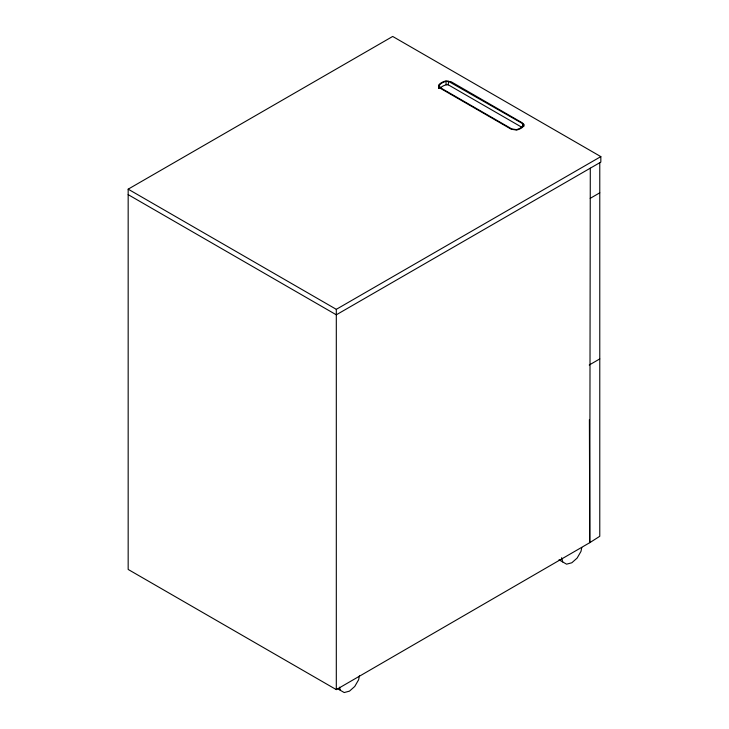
<?xml version="1.0" encoding="UTF-8"?>
<svg xmlns="http://www.w3.org/2000/svg" width="729" height="729" viewBox="0 0 729 729"><rect width="100%" height="100%" fill="white"/><g stroke="black" fill="none" stroke-linecap="round" stroke-linejoin="round"><path stroke-width="1.09" d="M438.667 88.245L438.667 85.047A14.106 8.147 0 0 1 445.784 80.946L451.178 81.776L522.319 122.846L523.759 124.294L523.759 125.962A14.106 8.147 0 0 1 516.651 130.072L511.248 129.233L440.116 88.163L438.667 86.724M590.29 168.18L589.761 542.677L336.306 689.616L128.167 569.449L128.167 189.166L392.694 36.45L600.833 156.617L600.833 162.093L336.306 314.81L128.167 194.643M448.481 81.356L521.791 123.155L523.039 124.404L522.319 127.557L448.289 84.819L448.481 81.356L445.975 81.356A13.377 7.718 0 0 0 439.387 85.165L438.849 88.273M359.415 675.838L358.613 679.783L354.75 686.463L349.483 691.138L344.216 692.55L337.563 688.714M581.778 547.461L580.977 551.406L577.113 558.086L571.846 562.761L566.579 564.173L558.997 559.79M128.167 189.166L336.306 309.333L600.833 156.617M590.198 198.352L599.776 192.821M589.232 365.01L599.776 358.923M523.404 126.482L523.039 124.404L523.039 125.853A13.377 7.718 0 0 1 516.46 129.653L511.776 128.933L440.644 87.863L439.387 86.605L439.387 85.165L440.106 88.318A12.639 7.299 0 0 1 446.166 84.819L448.289 84.819M561.594 557.731L562.724 561.941M339.504 687.165L340.352 690.327M445.975 81.356L446.166 84.819M589.396 419.676L589.761 542.677L599.776 536.289L599.776 162.704M523.759 124.294L523.759 126.427M336.306 309.333L336.306 689.616"/></g></svg>
